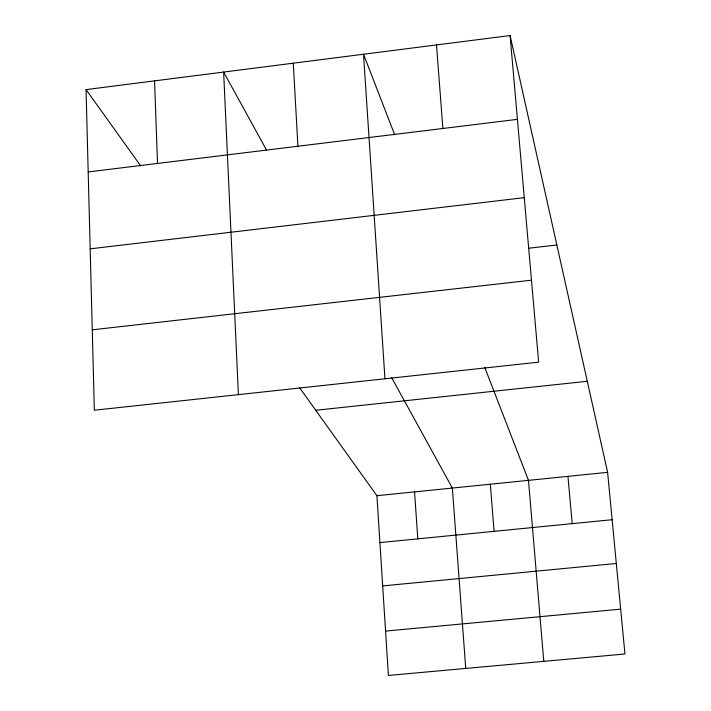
<?xml version="1.0" encoding="UTF-8"?>
<svg xmlns="http://www.w3.org/2000/svg" width="711" height="711" viewBox="0 0 711 711"><rect width="100%" height="100%" fill="white"/><g stroke="black" fill="none" stroke-linecap="round" stroke-linejoin="round"><path stroke-width="1.07" d="M510.089 35.55L538.645 362.157L94.35 410.22L86.049 89.604L510.089 35.55L607.612 472.335L624.951 653.996L388.41 675.45L376.919 495.709L299.713 387.913M88.182 171.938L517.421 119.35M90.173 248.832L524.265 197.658M528.691 248.219L556.846 244.984M92.27 329.824L531.472 280.187M315.728 410.274L587.277 381.283M376.919 495.709L607.612 472.335M379.914 542.591L612.127 519.705M382.687 585.908L616.313 563.485M385.575 631.084L620.667 609.149M86.049 89.604L140.609 165.779M266.527 150.074L223.636 72.06L238.398 394.632M391.583 377.523L452.356 488.066L465.741 668.438M394.685 134.752L363.517 54.232L384.953 378.776M484.76 367.436L528.477 480.352L543.791 661.363M567.947 476.352L572.204 523.634M490.332 484.218L494.074 531.339M436.492 44.935L442.891 128.478M414.557 491.896L417.801 538.858M293.288 63.181L297.927 146.244M154.563 80.867L157.513 163.441"/></g></svg>
